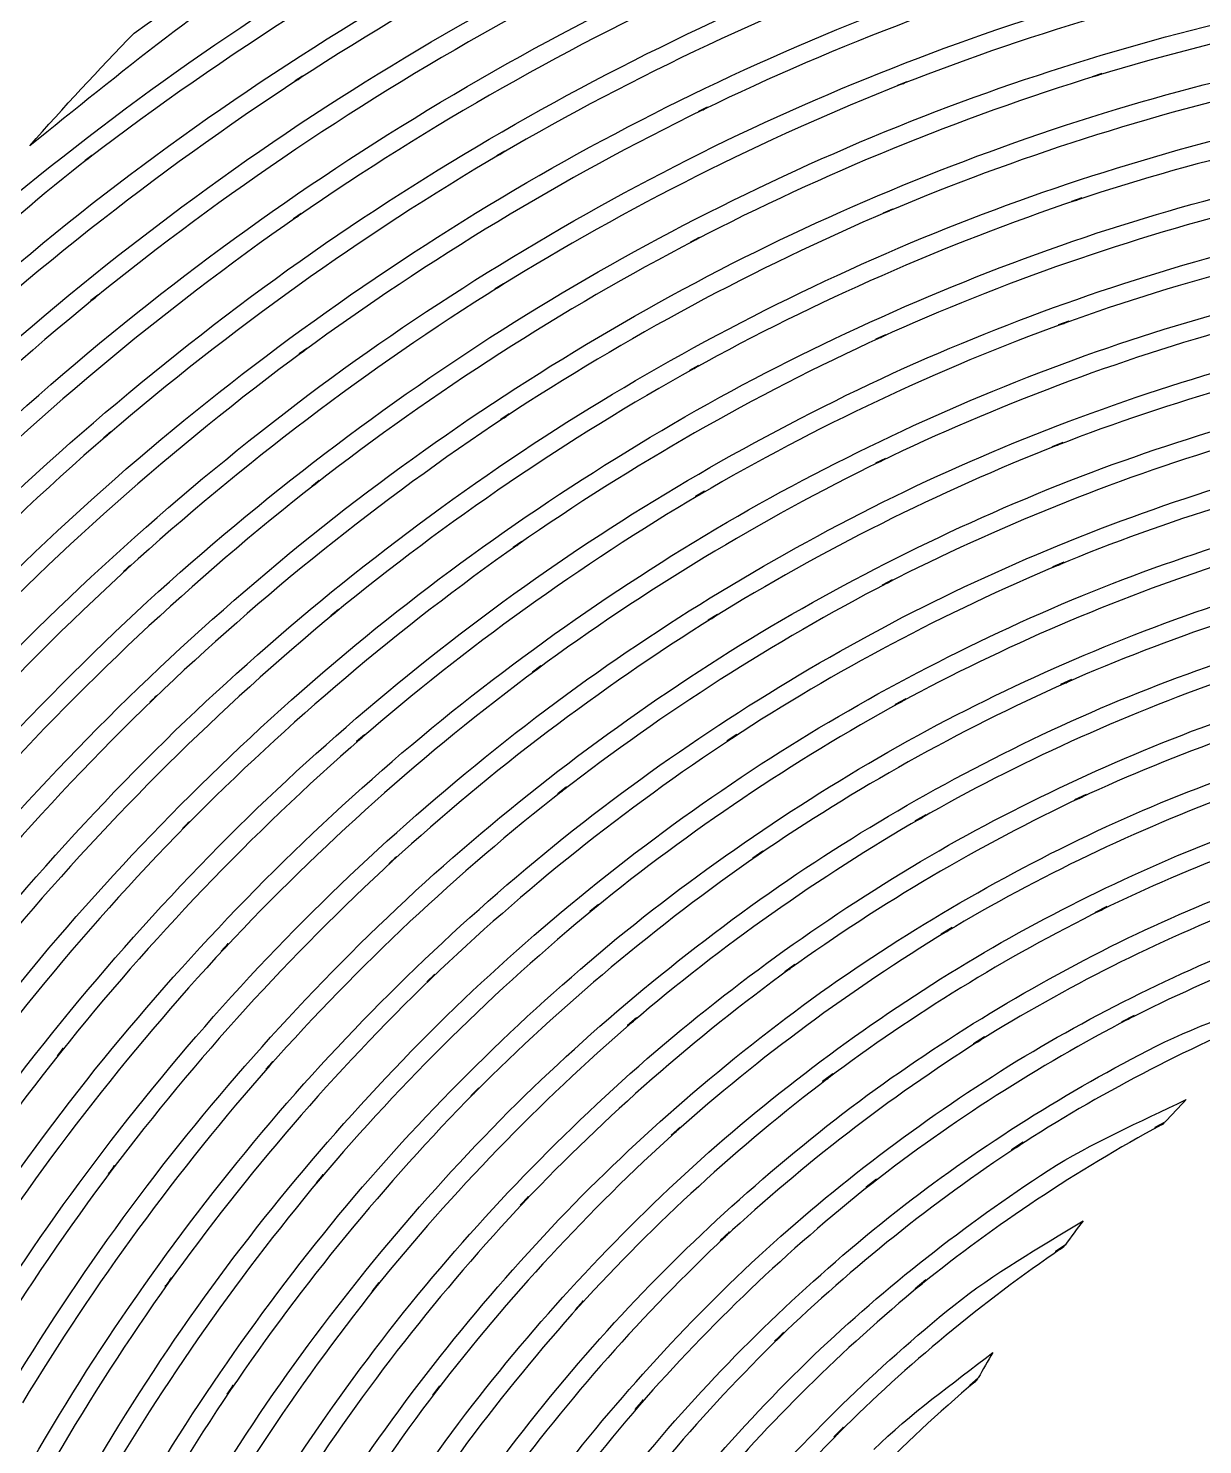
# Model space of a CAD drawing. Extents: x 1 to 1501, y -1248 to 252.
# Drawn here: x 219.7 to 495.8, y -334.6 to -1.5 of the extents above; entities that cross this region are included whole.
import ezdxf

# ---------------------------------------------------------------- set-up
doc = ezdxf.new("R2010")
doc.units = 0
doc.layers.add('Ebene_1', color=7, linetype='CONTINUOUS')

msp = doc.modelspace()

# ---------------------------------------------------------------- linework, layer by layer
at = {"layer": 'Ebene_1', "color": 7}
for p, q in [((284.18651, -12.70622), (282.4532, -13.83848)), ((472.15532, -12.1169), (469.8365, -12.8265)), ((471.02693, -12.5783), (471.02693, -12.5783)), ((283.3683, -13.35378), (283.36831, -13.35382)), ((426.26341, -14.00912), (424.08028, -14.86612)), ((425.2242, -14.53262), (425.2242, -14.53262)), ((379.34004, -20.02726), (377.30039, -21.01996)), ((378.36286, -20.61666), (378.36284, -20.61666)), ((234.64959, -31.33452), (233.05201, -32.55599)), ((233.91671, -32.00929), (233.9167, -32.00922)), ((331.74971, -30.32241), (329.84577, -31.43915)), ((330.84236, -30.96995), (330.84231, -30.97001)), ((467.40521, -41.35047), (465.02823, -42.14537)), ((466.24968, -41.85847), (466.24968, -41.85847)), ((283.85691, -45.01094), (282.10033, -46.22853)), ((283.03873, -45.69733), (283.03871, -45.69734)), ((422.917, -43.95238), (420.68735, -44.89848)), ((421.84677, -44.52628), (421.84677, -44.52628)), ((377.47876, -50.62582), (375.39646, -51.71159)), ((376.47832, -51.26949), (376.47832, -51.26952)), ((331.44333, -61.51817), (329.52003, -62.72023)), ((330.52432, -62.21223), (330.52433, -62.21227)), ((236.04945, -64.18604), (234.44023, -65.4928)), ((235.31273, -64.9073), (235.31265, -64.90724)), ((464.34964, -70.29717), (461.91059, -71.18127)), ((463.16695, -70.85557), (463.16695, -70.85557)), ((421.25348, -73.51948), (418.97342, -74.55869)), ((420.15612, -74.14768), (420.15612, -74.14768)), ((285.18693, -76.73411), (283.41485, -78.037)), ((284.36875, -77.4592), (284.36874, -77.45921)), ((377.281, -80.75907), (375.1638, -81.93013)), ((376.2883, -81.43763), (376.2883, -81.43767)), ((332.78499, -92.14774), (330.83451, -93.44289)), ((331.85045, -92.89609), (331.85049, -92.89614)), ((239.08945, -96.35112), (237.47247, -97.7432)), ((238.34887, -97.115), (238.34885, -97.11502)), ((462.9498, -98.88325), (460.45261, -99.85655)), ((461.74387, -99.48815), (461.74387, -99.48815)), ((421.23797, -102.62906), (418.90752, -103.76132)), ((420.12122, -103.30372), (420.12122, -103.30376)), ((288.14167, -107.79412), (286.35019, -109.19007)), ((287.31189, -108.56967), (287.31187, -108.56962)), ((378.71572, -110.3378), (376.55975, -111.60579)), ((377.69978, -111.0707), (377.69978, -111.0707)), ((335.74364, -122.1337), (333.75828, -123.52579)), ((334.80912, -122.92479), (334.80914, -122.9247)), ((243.73101, -127.75627), (242.10627, -129.23755)), ((242.98647, -128.57055), (242.98651, -128.57057)), ((463.18634, -127.02339), (460.6232, -128.0936)), ((461.94162, -127.68259), (461.94162, -127.68259)), ((422.83944, -131.2035), (420.45083, -132.4366)), ((421.69941, -131.93251), (421.69941, -131.93251)), ((292.68241, -138.11352), (290.87542, -139.60253)), ((291.84872, -138.93943), (291.84871, -138.93942)), ((381.7403, -139.29232), (379.54555, -140.66114)), ((380.69721, -140.08334), (380.69721, -140.08332)), ((340.2611, -151.40215), (338.24472, -152.88729)), ((339.34209, -152.22419), (339.3421, -152.22425)), ((465.02823, -154.64389), (462.38755, -155.81495)), ((463.75248, -155.36125), (463.75248, -155.36129)), ((249.91588, -158.33546), (248.28338, -159.90977)), ((249.16748, -159.20016), (249.16748, -159.20016)), ((426.01912, -159.16526), (423.57231, -160.49916)), ((424.85969, -159.94466), (424.85969, -159.94466)), ((298.75483, -167.62635), (296.92457, -169.21618)), ((297.91727, -168.50268), (297.91723, -168.50265)), ((386.32366, -167.541), (384.07849, -169.01065)), ((385.28445, -168.37085), (385.28445, -168.3708)), ((346.29863, -179.8797), (344.25511, -181.47341)), ((345.34085, -180.77931), (345.34083, -180.7793)), ((468.42502, -181.6673), (465.71456, -182.9353)), ((467.12603, -182.4312), (467.12603, -182.4312)), ((430.73046, -186.44459), (428.22548, -187.87931)), ((257.60522, -188.01505), (255.95723, -189.69018)), ((256.86072, -188.92628), (256.86072, -188.92625)), ((429.5594, -187.27051), (429.5594, -187.27049)), ((306.30845, -196.25891), (304.4627, -197.94958)), ((392.40382, -195.01811), (390.11599, -196.60019)), ((391.32195, -195.92549), (391.32195, -195.92541)), ((305.4592, -197.19348), (305.45925, -197.19341)), ((353.8057, -207.49243), (351.7234, -209.1986)), ((352.83627, -208.45019), (352.83631, -208.45023)), ((473.34965, -208.01591), (470.55773, -209.3886)), ((472.01186, -208.838), (472.01186, -208.83802)), ((436.93469, -212.95992), (434.36768, -214.51097)), ((435.70546, -213.87117), (435.70546, -213.87122)), ((266.72938, -216.72903), (265.07358, -218.50111)), ((265.99258, -217.68291), (265.99258, -217.68293)), ((399.94195, -221.6537), (397.6076, -223.34436)), ((398.84458, -222.61536), (398.84458, -222.6153)), ((315.28908, -223.94926), (313.42393, -225.74463)), ((314.43989, -224.93423), (314.43988, -224.93417)), ((362.72432, -234.18623), (360.61488, -236.00098)), ((361.73554, -235.20988), (361.73552, -235.20993)), ((479.74389, -233.62397), (476.87831, -235.09748)), ((478.36731, -234.50807), (478.36731, -234.50807)), ((444.58138, -238.65326), (441.95235, -240.30904)), ((443.3328, -239.61494), (443.3328, -239.61497)), ((227.92965, -241.31338), (226.47165, -243.14751)), ((227.28205, -242.30221), (227.28205, -242.30218)), ((277.22996, -244.41936), (275.57033, -246.29228)), ((276.48933, -245.42758), (276.48936, -245.42756)), ((408.88381, -247.37801), (406.49518, -249.18501)), ((407.76317, -248.40561), (407.76317, -248.40559)), ((325.64239, -250.62749), (323.75398, -252.53917)), ((324.77378, -251.68227), (324.77379, -251.68222)), ((491.98184, -253.40789), (491.98174, -253.40776)), ((486.92916, -258.76281), (484.62972, -259.99204)), ((373.00783, -259.88734), (370.8596, -261.81453)), ((372.01903, -260.95753), (372.01903, -260.95755)), ((453.6202, -263.45477), (450.92522, -265.21523)), ((452.35994, -264.46293), (452.35994, -264.46297)), ((240.00464, -268.91838), (238.54665, -270.85721)), ((239.35705, -269.9653), (239.35705, -269.96535)), ((289.0568, -271.02009), (287.38554, -273.00544)), ((288.31224, -272.09034), (288.3123, -272.0903)), ((419.18284, -272.12909), (416.73602, -274.04852)), ((337.30637, -276.24328), (335.39469, -278.26353)), ((418.06218, -273.19933), (418.06218, -273.19933)), ((336.44939, -277.34063), (336.44937, -277.34065)), ((467.74256, -281.92776), (467.74256, -281.92791)), ((384.59036, -284.53759), (382.40336, -286.58498)), ((383.58215, -285.67767), (383.58215, -285.67762)), ((463.48492, -287.63971), (461.23589, -289.16362)), ((253.34757, -295.35623), (251.89345, -297.39587)), ((252.70775, -296.44977), (252.70777, -296.44973)), ((302.13998, -296.47299), (300.46486, -298.56693)), ((430.76147, -295.84483), (428.26428, -297.88447)), ((301.39156, -297.60913), (301.39159, -297.60915)), ((429.5943, -297.00036), (429.5943, -297.00036)), ((350.21498, -300.73066), (348.28003, -302.86727)), ((349.35413, -301.88627), (349.35418, -301.88617)), ((397.41374, -308.07877), (395.18408, -310.24257)), ((396.40554, -309.26557), (396.40554, -309.26537)), ((446.5086, -312.92227), (446.5086, -312.92197)), ((443.07301, -318.89358), (441.02173, -320.62308)), ((267.88873, -320.57648), (266.43461, -322.72088)), ((267.26831, -321.70878), (267.26833, -321.70878)), ((316.41744, -320.72778), (314.7268, -322.93798)), ((315.6768, -321.91038), (315.67684, -321.91038)), ((364.31418, -324.03148), (362.34824, -326.29608)), ((363.44174, -325.25298), (363.44169, -325.25298)), ((411.41201, -330.45288), (409.13972, -332.74459)), ((410.36894, -331.72478), (410.36894, -331.72478))]:
    msp.add_line(p, q, dxfattribs=at)
for points in [[(244.59186, -2.57395), (277.14044, 20.4106), (311.39833, 40.89217), (347.38823, 58.00279)], [(387.24303, 41.76704), (351.05115, 26.50779), (316.28731, 8.06369), (283.36481, -13.35382)], [(338.6783, -6.21506), (371.6055, 11.67466), (406.06231, 26.58914), (441.63753, 38.36244)], [(289.70688, -19.89053), (322.24899, 1.1569), (356.59477, 19.26671), (392.34815, 34.22599)], [(336.57966, 32.90659), (300.50416, 14.34981), (266.14991, -7.37261), (233.919, -32.00922)], [(240.6603, -38.11265), (272.53038, -13.86971), (306.49149, 7.48736), (342.14215, 25.71742)], [(285.42733, 19.50928), (262.25261, 5.2732), (241.27713, -12.06946), (220.08514, -29.08936)], [(477.48353, 16.89287), (443.38824, 7.36496), (410.21173, -5.18476), (378.35154, -20.61566)], [(430.28395, 15.74797), (395.81256, 3.16218), (362.53353, -12.47093), (330.84174, -30.97001)], [(523.27786, 14.05343), (489.80218, 7.46681), (456.98741, -2.09773), (425.21998, -14.53263)], [(196.45319, -57.62112), (226.19647, -31.63743), (257.8077, -7.85335), (291.51366, 12.74279)], [(381.94508, 10.42396), (347.37444, -5.30998), (314.27301, -24.09177), (283.03411, -45.69734)], [(336.91117, -37.73551), (368.21308, -19.58686), (401.06958, -4.27285), (435.09313, 8.03243)], [(383.95786, -27.79034), (415.40358, -12.68313), (448.13272, -0.42196), (481.75984, 8.85737)], [(567.26764, 7.43816), (534.6537, 3.65383), (502.44962, -3.04475), (471.03223, -12.5783)], [(430.30533, -22.08243), (461.64006, -9.93716), (493.99683, -0.62922), (526.99441, 5.74362)], [(332.86493, 0.77348), (298.46446, -18.18521), (265.82087, -40.16523), (235.31515, -64.90624)], [(289.59133, -52.01404), (320.46112, -30.78992), (353.1589, -12.35781), (387.30022, 3.06415)], [(220.08514, -29.08936), (228.02755, -20.04421), (236.19911, -11.20287), (244.59186, -2.57395)], [(475.57155, -20.46543), (506.52699, -11.19372), (538.25207, -4.71549), (570.36831, -1.11594)], [(242.26455, -70.76251), (272.42375, -46.42827), (304.6909, -24.83008), (338.6783, -6.21506)], [(283.36831, -13.35382), (283.65981, -13.16292), (283.89461, -12.89672), (284.18651, -12.70622)], [(471.03223, -12.5783), (438.42426, -22.63151), (406.78244, -35.57761), (376.48362, -51.26952)], [(469.8365, -12.8265), (470.2249, -12.7077), (470.6383, -12.6963), (471.02693, -12.5783)], [(471.02693, -12.5783), (471.41603, -12.4583), (471.76592, -12.236), (472.15532, -12.1169)], [(283.36481, -13.35382), (249.42554, -35.58148), (217.52845, -60.78137), (188.04842, -88.65399)], [(282.4532, -13.83848), (282.7428, -13.64938), (283.0784, -13.54238), (283.3683, -13.35378)], [(425.21998, -14.53263), (392.29492, -27.57574), (360.60361, -43.52784), (330.52011, -62.21228)], [(515.46334, -14.56375), (483.42455, -21.73548), (452.09196, -31.76096), (421.84537, -44.52638)], [(424.08028, -14.86612), (424.45058, -14.72032), (424.85358, -14.67772), (425.2242, -14.53262)], [(425.2242, -14.53262), (425.5856, -14.38952), (425.9018, -14.15162), (426.26341, -14.00912)], [(195.42581, -93.99253), (224.59516, -66.54595), (256.14736, -41.74865), (289.70688, -19.89053)], [(378.35154, -20.61566), (345.39192, -36.73138), (313.93624, -55.75313), (284.35744, -77.45821)], [(336.85408, -68.75775), (366.55276, -50.44398), (397.82519, -34.82627), (430.30533, -22.08243)], [(377.30039, -21.01996), (377.64169, -20.85386), (378.02129, -20.78216), (378.36286, -20.61666)], [(378.36284, -20.61666), (378.70524, -20.44926), (378.99734, -20.19406), (379.34004, -20.02726)], [(382.34906, -58.22991), (412.2347, -42.8819), (443.43179, -30.25008), (475.57155, -20.46543)], [(427.18241, -51.89771), (457.00857, -39.43729), (487.8921, -29.68339), (519.4626, -22.74549)], [(558.22722, -20.28717), (526.98282, -24.70899), (496.20024, -31.92539), (466.24948, -41.85857)], [(291.10378, -83.56652), (320.33382, -62.24873), (351.40727, -43.5856), (383.95786, -27.79034)], [(471.07756, -49.57488), (500.57896, -39.92111), (530.88646, -32.94813), (561.63608, -28.72475)], [(233.919, -32.00922), (212.23022, -48.68907), (192.95658, -68.12946), (173.65652, -87.50233)], [(233.05201, -32.55599), (233.32321, -32.34809), (233.64521, -32.21679), (233.91671, -32.00929)], [(233.9167, -32.00922), (234.18039, -31.80642), (234.38559, -31.53692), (234.64959, -31.33452)], [(330.84174, -30.97001), (298.1097, -50.23057), (267.15368, -72.364), (238.34825, -97.11502)], [(329.84577, -31.43915), (330.16317, -31.25315), (330.52456, -31.15545), (330.84236, -30.96995)], [(330.84231, -30.97001), (331.16321, -30.78121), (331.42841, -30.51071), (331.74971, -30.32241)], [(152.9092, -118.5507), (179.91563, -89.38308), (209.08836, -62.27772), (240.6603, -38.11265)], [(245.51119, -102.71726), (273.98841, -78.38486), (304.57429, -56.63971), (336.91117, -37.73551)], [(466.24948, -41.85857), (435.13898, -52.33899), (405.03053, -65.5823), (376.2881, -81.43777)], [(509.36542, -43.07983), (478.75768, -50.74399), (448.90114, -61.13911), (420.15632, -74.14758)], [(465.02823, -42.14537), (465.42573, -42.01257), (465.85193, -41.99037), (466.24968, -41.85847)], [(466.24968, -41.85847), (466.64928, -41.72387), (467.00528, -41.48417), (467.40521, -41.35047)], [(283.03411, -45.69734), (250.80209, -68.14725), (220.62812, -93.42045), (192.87498, -121.21854)], [(282.10033, -46.22853), (282.39623, -46.02313), (282.74253, -45.90213), (283.03873, -45.69733)], [(283.03871, -45.69734), (283.33141, -45.49344), (283.56391, -45.21434), (283.85691, -45.01094)], [(421.84537, -44.52638), (390.46212, -57.93212), (360.34359, -74.11721), (331.84909, -92.89624)], [(420.68735, -44.89848), (421.06174, -44.73948), (421.47204, -44.68438), (421.84677, -44.52628)], [(421.84677, -44.52628), (422.21977, -44.36698), (422.54357, -44.11098), (422.917, -43.95238)], [(382.35316, -88.21185), (410.71272, -72.70319), (440.40756, -59.77376), (471.07756, -49.57488)], [(550.87158, -48.00067), (521.00948, -52.97001), (491.65686, -60.61694), (463.16699, -70.85557)], [(200.43651, -126.29437), (227.89224, -98.93767), (257.72811, -74.08134), (289.59133, -52.01404)], [(376.48362, -51.26952), (345.11638, -67.67759), (315.27304, -86.85163), (287.31717, -108.56962)], [(338.40759, -99.21672), (366.5289, -80.82407), (396.23583, -64.98982), (427.18241, -51.89771)], [(375.39646, -51.71159), (375.74275, -51.53129), (376.13175, -51.44909), (376.47832, -51.26949)], [(376.47832, -51.26952), (376.83042, -51.08532), (377.12632, -50.80932), (377.47876, -50.62582)], [(425.74385, -81.32522), (454.0774, -68.63598), (483.49747, -58.53), (513.64616, -51.11442)], [(468.25443, -78.40148), (496.30765, -68.45932), (525.19474, -61.06817), (554.57468, -56.31436)], [(294.28776, -114.41713), (321.90795, -93.10072), (351.37789, -74.29837), (382.34906, -58.22991)], [(330.52011, -62.21228), (299.42493, -81.68714), (270.13055, -103.89251), (242.98221, -128.57058)], [(329.52003, -62.72023), (329.83903, -62.52123), (330.20503, -62.41063), (330.52432, -62.21223)], [(330.52433, -62.21227), (330.85033, -62.00807), (331.11693, -61.72177), (331.44333, -61.51817)], [(235.31515, -64.90624), (203.88634, -90.55859), (174.79798, -118.94661), (148.39386, -149.74543)], [(234.44023, -65.4928), (234.71243, -65.2713), (235.04013, -65.1283), (235.31273, -64.9073)], [(235.31265, -64.90724), (235.57945, -64.68944), (235.78225, -64.40334), (236.04945, -64.18604)], [(250.35546, -133.92173), (277.19214, -109.67124), (306.13921, -87.86411), (336.85408, -68.75775)], [(156.26613, -154.29879), (182.4023, -123.96012), (211.17867, -96.00625), (242.26455, -70.76251)], [(463.16699, -70.85557), (433.53026, -81.67379), (404.92625, -95.13077), (377.69982, -111.0707)], [(504.96789, -71.4062), (475.78502, -79.47032), (447.38597, -90.14201), (420.12115, -103.30376)], [(461.91059, -71.18127), (462.31819, -71.03357), (462.75899, -71.00217), (463.16695, -70.85557)], [(463.16695, -70.85557), (463.57735, -70.70577), (463.93885, -70.44597), (464.34964, -70.29717)], [(420.15632, -74.14758), (390.30725, -87.82476), (361.74219, -104.14453), (334.80934, -122.9246)], [(418.97342, -74.55869), (419.35402, -74.38529), (419.77512, -74.32009), (420.15612, -74.14768)], [(420.15612, -74.14768), (420.54012, -73.97178), (420.86911, -73.69458), (421.25348, -73.51948)], [(545.19853, -75.62119), (516.71693, -81.04847), (488.78812, -89.03494), (461.74386, -99.48815)], [(284.35744, -77.45821), (253.80593, -100.04109), (225.32394, -125.29823), (199.25477, -152.93674)], [(283.41485, -78.037), (283.71475, -77.8161), (284.06845, -77.6796), (284.36875, -77.4592)], [(284.36874, -77.45921), (284.66234, -77.24221), (284.89294, -76.95061), (285.18693, -76.73411)], [(384.00483, -117.63172), (410.85563, -102.05094), (439.04918, -88.92447), (468.25443, -78.40148)], [(425.96482, -110.27968), (452.8271, -97.45456), (480.78983, -87.09233), (509.51643, -79.29333)], [(376.2881, -81.43777), (346.48211, -98.04915), (318.22283, -117.29141), (291.84851, -138.93952)], [(341.57567, -129.01261), (368.14823, -110.62922), (396.31867, -94.67363), (425.74385, -81.32522)], [(375.1638, -81.93013), (375.5224, -81.73123), (375.92929, -81.63573), (376.2883, -81.43763)], [(376.2883, -81.43767), (376.6391, -81.24217), (376.9297, -80.95387), (377.281, -80.75907)], [(206.98603, -157.7538), (232.76626, -130.57474), (260.91747, -105.7526), (291.10378, -83.56652)], [(467.09501, -106.85581), (493.71686, -96.70831), (521.20046, -88.99299), (549.21192, -83.79927)], [(299.00317, -144.55416), (325.04755, -123.32154), (352.94408, -104.46826), (382.35316, -88.21185)], [(331.84909, -92.89624), (302.37054, -112.49424), (274.69739, -134.67958), (249.16608, -159.20026)], [(330.83451, -93.44289), (331.15591, -93.23019), (331.52871, -93.10819), (331.85045, -92.89609)], [(331.85049, -92.89614), (332.18349, -92.67474), (332.45159, -92.36854), (332.78499, -92.14774)], [(238.34885, -97.11502), (238.61765, -96.88252), (238.82035, -96.58322), (239.08945, -96.35112)], [(238.34825, -97.11502), (208.64118, -122.81003), (181.27966, -151.09919), (156.58422, -181.64402)], [(237.47247, -97.7432), (237.74517, -97.508), (238.07567, -97.3497), (238.34887, -97.115)], [(256.72501, -164.27988), (281.95877, -140.1998), (309.29703, -118.42997), (338.40759, -99.21672)], [(461.74386, -99.48815), (433.56283, -110.56019), (406.44081, -124.14184), (380.6972, -140.08332)], [(502.21096, -99.47274), (474.45125, -107.84806), (447.5054, -118.70836), (421.69942, -131.93261)], [(460.45261, -99.85655), (460.87051, -99.69365), (461.32551, -99.64985), (461.74387, -99.48815)], [(461.74387, -99.48815), (462.16327, -99.32335), (462.52987, -99.04695), (462.9498, -98.88325)], [(164.60801, -185.90843), (189.05423, -155.83278), (216.13018, -127.9947), (245.51119, -102.71726)], [(420.12122, -103.30376), (420.51272, -103.11236), (420.84601, -102.81956), (421.23797, -102.62906)], [(541.23169, -103.06367), (514.11115, -108.85984), (487.57415, -117.09505), (461.94162, -127.68289)], [(420.12115, -103.30376), (391.78383, -117.16111), (364.74928, -133.53192), (339.34203, -152.22425)], [(418.90752, -103.76132), (419.29722, -103.57202), (419.73112, -103.49212), (420.12122, -103.30372)], [(287.31717, -108.56962), (258.42429, -131.18777), (231.60932, -156.33724), (207.18563, -183.72246)], [(286.35019, -109.19007), (286.65159, -108.95497), (287.00999, -108.80417), (287.31189, -108.56967)], [(287.31187, -108.56962), (287.61057, -108.33582), (287.84257, -108.02742), (288.14167, -107.79412)], [(387.24654, -146.40399), (412.61926, -130.8434), (439.34258, -117.61181), (467.09501, -106.85581)], [(427.78344, -138.69931), (453.19847, -125.82491), (479.72714, -115.28658), (507.04249, -107.19336)], [(377.69982, -111.0707), (349.44392, -127.79255), (322.74116, -147.01211), (297.91727, -168.50265)], [(346.2792, -158.10277), (371.35437, -139.80452), (398.02235, -123.798), (425.96482, -110.27968)], [(376.55975, -111.60579), (376.92225, -111.39239), (377.33675, -111.28319), (377.69978, -111.0707)], [(377.69978, -111.0707), (378.05978, -110.8576), (378.35518, -110.5501), (378.71572, -110.3378)], [(467.56817, -134.84842), (492.76762, -124.59121), (518.84825, -116.64894), (545.48557, -111.10552)], [(215.07135, -188.25929), (239.22728, -161.3371), (265.73836, -136.62561), (294.28776, -114.41713)], [(305.26925, -173.86157), (329.77789, -152.79802), (356.13001, -133.98261), (384.00483, -117.63172)], [(334.80934, -122.9246), (306.91081, -142.55496), (280.82274, -164.64329), (256.86092, -188.92615)], [(333.75828, -123.52579), (334.08948, -123.29379), (334.47748, -123.15599), (334.80912, -122.92479)], [(334.80914, -122.9247), (335.14354, -122.6894), (335.40874, -122.3683), (335.74364, -122.1337)], [(242.98221, -128.57058), (214.96259, -154.22142), (189.28344, -182.31567), (166.2475, -212.52568)], [(242.10627, -129.23755), (242.37877, -128.98895), (242.71357, -128.81865), (242.98647, -128.57055)], [(242.98651, -128.57057), (243.25831, -128.32177), (243.45881, -128.00467), (243.73101, -127.75627)], [(264.58891, -193.73454), (288.26695, -169.90489), (314.03242, -148.248), (341.57567, -129.01261)], [(461.94162, -127.68289), (435.21592, -138.91211), (409.56002, -152.52883), (385.28445, -168.3711)], [(501.14858, -127.17064), (474.77892, -135.7671), (449.2464, -146.73475), (424.85979, -159.94458)], [(460.6232, -128.0936), (461.0491, -127.9162), (461.5152, -127.8587), (461.94162, -127.68259)], [(461.94162, -127.68259), (462.37532, -127.50029), (462.75202, -127.20439), (463.18634, -127.02339)], [(421.69942, -131.93261), (394.83083, -145.8895), (369.27477, -162.23468), (345.34084, -180.7794)], [(420.45083, -132.4366), (420.85052, -132.2304), (421.29912, -132.1376), (421.69941, -131.93251)], [(421.69941, -131.93251), (422.10051, -131.72411), (422.43771, -131.41081), (422.83944, -131.2035)], [(538.90134, -130.24541), (513.13922, -136.32024), (487.9902, -144.72522), (463.75258, -155.361)], [(174.43117, -216.51576), (197.23522, -186.78247), (222.64493, -159.14671), (250.35546, -133.92173)], [(392.0239, -174.47802), (415.96006, -159.01546), (441.2414, -145.75225), (467.56817, -134.84842)], [(431.18424, -166.49761), (455.17808, -153.65829), (480.28617, -143.03095), (506.20504, -134.73188)], [(291.84851, -138.93952), (264.57097, -161.5154), (239.36364, -186.47982), (216.52914, -213.54171)], [(290.87542, -139.60253), (291.17892, -139.35233), (291.54472, -139.18903), (291.84872, -138.93943)], [(291.84871, -138.93942), (292.15071, -138.68952), (292.37991, -138.36282), (292.68241, -138.11352)], [(352.52612, -186.37117), (376.12829, -168.2494), (401.3155, -152.29615), (427.78344, -138.69931)], [(380.69721, -140.08332), (381.06781, -139.85122), (381.3691, -139.52352), (381.7403, -139.29232)], [(469.59222, -162.33288), (493.41921, -152.03748), (518.1312, -143.94703), (543.42646, -138.14017)], [(380.6972, -140.08332), (353.95762, -156.8303), (328.77715, -175.93929), (305.45924, -197.19341)], [(379.54555, -140.66114), (379.91095, -140.43364), (380.33125, -140.30994), (380.69721, -140.08334)], [(224.57565, -217.80305), (247.1538, -191.21701), (272.06215, -166.70356), (299.00317, -144.55416)], [(313.00129, -202.28487), (336.02447, -181.46668), (360.87201, -162.7678), (387.24654, -146.40399)], [(339.34203, -152.22425), (312.98581, -171.80828), (288.43692, -193.71421), (265.99251, -217.68293)], [(338.24472, -152.88729), (338.58912, -152.63269), (338.99722, -152.47799), (339.34209, -152.22419)], [(339.3421, -152.22425), (339.6727, -151.97865), (339.93, -151.64705), (340.2611, -151.40215)], [(463.75258, -155.361), (438.4315, -166.66862), (414.18953, -180.23932), (391.32205, -195.92512)], [(501.64095, -154.46124), (476.66884, -163.19253), (452.54278, -174.16684), (429.5594, -187.27005)], [(462.38755, -155.81495), (462.82695, -155.62035), (463.31245, -155.55435), (463.75248, -155.36125)], [(463.75248, -155.36129), (464.19888, -155.16189), (464.58108, -154.84189), (465.02823, -154.64389)], [(249.16608, -159.20026), (222.79654, -184.7178), (198.75626, -212.53338), (177.32883, -242.32165)], [(248.28338, -159.90977), (248.55598, -159.64697), (248.89438, -159.46247), (249.16748, -159.20016)], [(249.16748, -159.20016), (249.44198, -158.93456), (249.64088, -158.60056), (249.91588, -158.33546)], [(273.86418, -222.24306), (296.03393, -198.73806), (320.27157, -177.27561), (346.2792, -158.10277)], [(424.85969, -159.94466), (425.26869, -159.71996), (425.60939, -159.38876), (426.01912, -159.16526)], [(538.17999, -157.09737), (513.77166, -163.36337), (489.98972, -171.83432), (467.12603, -182.43011)], [(424.85979, -159.94458), (399.43861, -173.91054), (375.33422, -190.14493), (352.83641, -208.45015)], [(398.28618, -201.78025), (420.8118, -186.49666), (444.67717, -173.29907), (469.59222, -162.33288)], [(423.57231, -160.49916), (423.98331, -160.27486), (424.44801, -160.16766), (424.85969, -159.94466)], [(436.10487, -193.59781), (458.71331, -180.87708), (482.43688, -170.24975), (506.97659, -161.83204)], [(185.63614, -246.03246), (206.85219, -216.71912), (230.64389, -189.36152), (256.72501, -164.27988)], [(360.21168, -213.79336), (382.39274, -195.91685), (406.14586, -180.09197), (431.18424, -166.49761)], [(473.22169, -189.19407), (495.68267, -178.95594), (519.03236, -170.80437), (542.98052, -164.82304)], [(297.91727, -168.50265), (272.21865, -190.94795), (248.57883, -215.64214), (227.28209, -242.30218)], [(296.92457, -169.21618), (297.23267, -168.94828), (297.60857, -168.76998), (297.91727, -168.50268)], [(297.91723, -168.50265), (298.22213, -168.23635), (298.44923, -167.89205), (298.75483, -167.62635)], [(385.28445, -168.3711), (360.01912, -185.06268), (336.30828, -203.99032), (314.43988, -224.93447)], [(384.07849, -169.01065), (384.45969, -168.76035), (384.90259, -168.62005), (385.28445, -168.37085)], [(385.28445, -168.3708), (385.65505, -168.126), (385.95235, -167.7849), (386.32366, -167.541)], [(235.47551, -246.27288), (256.53134, -220.09986), (279.8909, -195.8699), (305.26925, -173.86157)], [(322.16425, -229.754), (343.74295, -209.26669), (367.12197, -190.76727), (392.0239, -174.47802)], [(345.34083, -180.7793), (345.68643, -180.5087), (345.95233, -180.1494), (346.29863, -179.8797)], [(345.34084, -180.7794), (320.50073, -200.2273), (297.45745, -221.85765), (276.48937, -245.42766)], [(344.25511, -181.47341), (344.59471, -181.20891), (345.00061, -181.04291), (345.34085, -180.77931)], [(467.12603, -182.43011), (443.19351, -193.72821), (420.33946, -207.1727), (398.84458, -222.61421)], [(503.73876, -181.23714), (480.11341, -190.02089), (457.33912, -200.94066), (435.70546, -213.87149)], [(465.71456, -182.9353), (466.16815, -182.7231), (466.67175, -182.6417), (467.12603, -182.4312)], [(467.12603, -182.4312), (467.58123, -182.2163), (467.96903, -181.8806), (468.42502, -181.6673)], [(284.51609, -249.71654), (305.24122, -226.60207), (328.00262, -205.40617), (352.52612, -186.37117)], [(429.5594, -187.27049), (429.9737, -187.03069), (430.3154, -186.68309), (430.73046, -186.44459)], [(539.07186, -183.52083), (515.99074, -189.89011), (493.54317, -198.36177), (472.01186, -208.83804)], [(256.86092, -188.92615), (232.09437, -214.22967), (209.63719, -241.68649), (189.75827, -270.98509)], [(255.95723, -189.69018), (256.23423, -189.40828), (256.58313, -189.20758), (256.86072, -188.92628)], [(256.86072, -188.92625), (257.13562, -188.64535), (257.32972, -188.29535), (257.60522, -188.01505)], [(429.5594, -187.27005), (405.54786, -201.16766), (382.8481, -217.20815), (361.73552, -235.20949)], [(406.02211, -228.21881), (427.19091, -213.19221), (449.68243, -200.13421), (473.22169, -189.19407)], [(428.22548, -187.87931), (428.65018, -187.63531), (429.13388, -187.51311), (429.5594, -187.27051)], [(442.47976, -219.95568), (463.75745, -207.41983), (486.1355, -196.86338), (509.33812, -188.41094)], [(478.34791, -215.38365), (499.4915, -205.27572), (521.51919, -197.1444), (544.15545, -191.07464)], [(198.19588, -274.38976), (217.87883, -245.57874), (240.09888, -218.58819), (264.58891, -193.73454)], [(305.45925, -197.19341), (305.76965, -196.90791), (305.99745, -196.54381), (306.30845, -196.25891)], [(391.32205, -195.92512), (367.50689, -212.47179), (345.23069, -231.12671), (324.77389, -251.68193)], [(369.29303, -240.28863), (390.10214, -222.73291), (412.46682, -207.10866), (436.10487, -193.59781)], [(390.11599, -196.60019), (390.49589, -196.33789), (390.94129, -196.18659), (391.32195, -195.92549)], [(391.32195, -195.92541), (391.70925, -195.65631), (392.01565, -195.28601), (392.40382, -195.01811)], [(305.45924, -197.19341), (281.29558, -219.42723), (259.1718, -243.77854), (239.35704, -269.96535)], [(304.4627, -197.94958), (304.7708, -197.66738), (305.1504, -197.47488), (305.4592, -197.19348)], [(247.67459, -273.66474), (267.2715, -247.96324), (289.13425, -224.07571), (313.00129, -202.28487)], [(332.66093, -256.23415), (352.85013, -236.13889), (374.81342, -217.91703), (398.28618, -201.78025)], [(352.83641, -208.45015), (329.4609, -227.68595), (307.86506, -248.98251), (288.3124, -272.09022)], [(351.7234, -209.1986), (352.0701, -208.9149), (352.4888, -208.7329), (352.83627, -208.45019)], [(352.83631, -208.45023), (353.1878, -208.16103), (353.4534, -207.78083), (353.8057, -207.49243)], [(472.01186, -208.83804), (449.43318, -220.04389), (427.92942, -233.2832), (407.76317, -248.40561)], [(507.39924, -207.41894), (485.10043, -216.16793), (463.65817, -226.93856), (443.3328, -239.61512)], [(470.55773, -209.3886), (471.02393, -209.1595), (471.54483, -209.0652), (472.01186, -208.838)], [(472.01186, -208.83802), (472.48166, -208.60482), (472.87886, -208.24731), (473.34965, -208.01591)], [(541.52651, -209.45054), (519.74506, -215.84054), (498.60408, -224.22357), (478.36741, -234.50793)], [(435.70546, -213.87122), (436.14236, -213.60592), (436.49686, -213.22382), (436.93469, -212.95992)], [(296.49811, -276.07237), (315.81768, -253.43659), (337.14352, -232.59915), (360.21168, -213.79336)], [(435.70546, -213.87149), (413.09112, -227.60561), (391.77422, -243.36006), (372.01903, -260.95782)], [(415.13069, -253.75691), (434.98693, -239.05865), (456.14571, -226.21845), (478.34791, -215.38365)], [(434.36768, -214.51097), (434.79198, -214.25527), (435.28028, -214.12527), (435.70546, -213.87117)], [(450.30877, -245.47028), (470.28381, -233.20305), (491.34428, -222.80762), (513.22744, -214.40251)], [(162.44027, -306.50827), (180.47128, -275.15098), (201.26742, -245.4661), (224.57565, -217.80305)], [(265.99251, -217.68293), (242.77916, -242.69265), (221.84731, -269.722), (203.45385, -298.46224)], [(265.07358, -218.50111), (265.35378, -218.20051), (265.71168, -217.98291), (265.99258, -217.68291)], [(265.99258, -217.68293), (266.26648, -217.38783), (266.45478, -217.02353), (266.72938, -216.72903)], [(211.99248, -301.59537), (230.20495, -273.3476), (250.91255, -246.7959), (273.86418, -222.24306)], [(398.84458, -222.61421), (376.43502, -238.93464), (355.55011, -257.24919), (336.44937, -277.33956)], [(379.74723, -265.77402), (399.2228, -248.62347), (420.22033, -233.2918), (442.47976, -219.95568)], [(397.6076, -223.34436), (397.9963, -223.06326), (398.45499, -222.89516), (398.84458, -222.61536)], [(398.84458, -222.6153), (399.23858, -222.3284), (399.54698, -221.9394), (399.94195, -221.6537)], [(314.43988, -224.93447), (291.76259, -246.8778), (271.10051, -270.80942), (252.70777, -296.45003)], [(313.42393, -225.74463), (313.73673, -225.44353), (314.12643, -225.23443), (314.43989, -224.93423)], [(314.43988, -224.93417), (314.75198, -224.63207), (314.97618, -224.25057), (315.28908, -223.94926)], [(261.14175, -299.86587), (279.33741, -274.71005), (299.76271, -251.24911), (322.16425, -229.754)], [(344.47611, -281.62573), (363.33147, -261.99649), (383.93251, -244.1251), (406.02211, -228.21881)], [(484.91665, -240.83251), (495.82524, -235.39462), (507.45434, -231.70441), (518.93912, -227.64848)], [(512.53712, -232.9531), (491.54769, -241.58459), (471.40318, -252.12477), (452.35994, -264.46294)], [(361.73552, -235.20949), (339.78376, -254.15181), (319.5841, -275.0321), (301.39159, -297.60871)], [(360.61488, -236.00098), (360.96268, -235.70258), (361.38688, -235.50728), (361.73554, -235.20988)], [(361.73552, -235.20993), (362.09542, -234.89933), (362.36342, -234.49583), (362.72432, -234.18623)], [(478.36741, -234.50793), (457.12252, -245.53268), (436.93794, -258.48104), (418.06228, -273.19919)], [(476.87831, -235.09748), (477.35421, -234.85298), (477.89037, -234.75048), (478.36731, -234.50807)], [(478.36731, -234.50807), (478.85241, -234.25637), (479.25771, -233.87367), (479.74389, -233.62397)], [(443.3328, -239.61512), (422.05351, -253.11951), (402.05452, -268.53233), (383.58215, -285.67777)], [(441.95235, -240.30904), (442.38925, -240.03414), (442.89475, -239.88804), (443.3328, -239.61494)], [(443.3328, -239.61497), (443.77729, -239.33286), (444.13579, -238.93376), (444.58138, -238.65326)], [(227.28209, -242.30218), (205.29739, -270.05174), (185.83183, -299.70882), (169.12517, -330.92208)], [(226.47165, -243.14751), (226.71515, -242.84141), (227.03795, -242.60781), (227.28205, -242.30221)], [(227.28205, -242.30218), (227.52725, -241.99268), (227.68385, -241.62228), (227.92965, -241.31338)], [(309.70914, -301.31126), (327.68932, -279.21225), (347.63201, -258.79069), (369.29303, -240.28863)], [(425.59645, -278.2984), (444.18014, -264.01184), (464.03484, -251.47705), (484.91665, -240.83251)], [(177.86534, -333.44649), (194.43138, -302.72747), (213.712, -273.55679), (235.47551, -246.27288)], [(276.48937, -245.42766), (254.77923, -270.0663), (235.32216, -296.60026), (218.35184, -324.71798)], [(275.57033, -246.29228), (275.84973, -245.97668), (276.20913, -245.74248), (276.48933, -245.42758)], [(276.48936, -245.42756), (276.76556, -245.11406), (276.95306, -244.73226), (277.22996, -244.41936)], [(391.48104, -290.21452), (409.68495, -273.53264), (429.37521, -258.56071), (450.30877, -245.47028)], [(227.01449, -327.51778), (243.81528, -299.91469), (263.0599, -273.87939), (284.51609, -249.71654)], [(407.76317, -248.40561), (386.71023, -264.4268), (367.16051, -282.32332), (349.35418, -301.88627)], [(406.49518, -249.18501), (406.89188, -248.88521), (407.36538, -248.70391), (407.76317, -248.40561)], [(407.76317, -248.40559), (408.16737, -248.09799), (408.47847, -247.68419), (408.88381, -247.37801)], [(324.77389, -251.68193), (303.5416, -273.25287), (284.29571, -296.68672), (267.26843, -321.70842)], [(323.75398, -252.53917), (324.06698, -252.22287), (324.45998, -251.99757), (324.77378, -251.68227)], [(324.77379, -251.68222), (325.09399, -251.35692), (325.32129, -250.95192), (325.64239, -250.62749)], [(275.81078, -324.82988), (292.6579, -300.29876), (311.68895, -277.34596), (332.66093, -256.23415)], [(357.53215, -305.88027), (375.10834, -286.7891), (394.38832, -269.34965), (415.13069, -253.75691)], [(459.52983, -270.07407), (469.80837, -263.52709), (481.04057, -258.75162), (491.98184, -253.40789)], [(491.98174, -253.40776), (490.298, -255.19366), (488.57609, -256.94246), (486.92916, -258.76281)], [(486.16537, -259.35624), (466.18742, -270.13707), (447.2494, -282.73251), (429.5944, -297.00049)], [(484.62972, -259.99204), (485.11962, -259.73054), (485.67417, -259.61514), (486.16527, -259.35614)], [(486.16527, -259.35614), (486.37487, -259.24304), (486.56617, -259.10104), (486.75857, -258.96064)], [(486.55697, -259.19334), (486.42797, -259.25134), (486.29067, -259.29034), (486.16537, -259.35624)], [(486.75857, -258.96064), (486.68957, -259.03664), (486.62567, -259.11714), (486.55697, -259.19334)], [(372.01903, -260.95782), (351.43384, -279.53441), (332.57696, -299.93009), (315.67684, -321.91068)], [(370.8596, -261.81453), (371.2182, -261.49303), (371.6594, -261.27793), (372.01903, -260.95753)], [(372.01903, -260.95755), (372.38033, -260.63145), (372.64543, -260.21225), (373.00783, -259.88734)], [(324.12627, -325.31538), (340.82568, -303.82477), (359.44191, -283.89875), (379.74723, -265.77402)], [(452.35994, -264.46294), (432.37387, -277.6528), (413.64677, -292.64712), (396.40554, -309.26537)], [(450.92522, -265.21523), (451.37812, -264.91893), (451.90582, -264.75723), (452.35994, -264.46293)], [(452.35994, -264.46297), (452.80994, -264.16597), (453.16894, -263.74987), (453.6202, -263.45477)], [(239.35705, -269.96535), (239.60375, -269.63635), (239.75725, -269.24685), (240.00464, -268.91838)], [(239.35704, -269.96535), (218.89166, -297.25781), (200.90529, -326.32048), (185.62063, -356.817)], [(288.3124, -272.09022), (268.05321, -296.28162), (250.00824, -322.24028), (234.39762, -349.6627)], [(238.54665, -270.85721), (238.78885, -270.53571), (239.11415, -270.2863), (239.35705, -269.9653)], [(287.38554, -273.00544), (287.66564, -272.67264), (288.03134, -272.42244), (288.31224, -272.09034)], [(288.3123, -272.0903), (288.5919, -271.7565), (288.7764, -271.3533), (289.0568, -271.02009)], [(404.42847, -313.55417), (421.42038, -297.39745), (439.86556, -282.84662), (459.52983, -270.07407)], [(418.06218, -273.19933), (418.46788, -272.87783), (418.77588, -272.44903), (419.18284, -272.12909)], [(194.44617, -359.0274), (209.60306, -329.03938), (227.4213, -300.47376), (247.67459, -273.66474)], [(243.15723, -352.15574), (258.61948, -325.24542), (276.4734, -299.78395), (296.49811, -276.07237)], [(336.44937, -277.34065), (336.76787, -277.00165), (336.98687, -276.58135), (337.30637, -276.24328)], [(418.06228, -273.19919), (398.30827, -288.8521), (380.02202, -306.26887), (363.44179, -325.25288)], [(416.73602, -274.04852), (417.14962, -273.72332), (417.64732, -273.52282), (418.06218, -273.19933)], [(336.44937, -277.33956), (316.59135, -298.47622), (298.68107, -321.35578), (282.94177, -345.71429)], [(335.39469, -278.26353), (335.71619, -277.92333), (336.12688, -277.67993), (336.44939, -277.34063)], [(371.75921, -328.95608), (388.12124, -310.45977), (406.14001, -293.50603), (425.59645, -278.2984)], [(291.6083, -348.5153), (307.17724, -324.66718), (324.87522, -302.28447), (344.47611, -281.62573)], [(437.32633, -301.82007), (446.8293, -294.26128), (457.39922, -288.26732), (467.74256, -281.92776)], [(467.74256, -281.92791), (466.30278, -283.81628), (464.88757, -285.72199), (463.48492, -287.63971)], [(383.58215, -285.67777), (364.31573, -303.81397), (346.74177, -323.65318), (331.07497, -344.97479)], [(382.40336, -286.58498), (382.76636, -286.24558), (383.21796, -286.01568), (383.58215, -285.67767)], [(383.58215, -285.67762), (383.95235, -285.32912), (384.21895, -284.88482), (384.59036, -284.53759)], [(462.69387, -288.37242), (443.95345, -301.18326), (426.43497, -315.68897), (410.36894, -331.72458)], [(461.23589, -289.16362), (461.69489, -288.85302), (462.23339, -288.68092), (462.69387, -288.37252)], [(462.69387, -288.37252), (462.92777, -288.21272), (463.13597, -288.02052), (463.34537, -287.82962)], [(463.13207, -288.13592), (462.98757, -288.21692), (462.83217, -288.27992), (462.69387, -288.37242)], [(463.34537, -287.82962), (463.27237, -287.93002), (463.20537, -288.03542), (463.13207, -288.13592)], [(339.62141, -348.1041), (355.11364, -327.26958), (372.47074, -307.89737), (391.48104, -290.21452)], [(252.70777, -296.45003), (233.69978, -323.21528), (217.12842, -351.6239), (203.19412, -381.34742)], [(251.89345, -297.39587), (252.13565, -297.05647), (252.46475, -296.78857), (252.70775, -296.44977)], [(252.70777, -296.44973), (252.95277, -296.10473), (253.10177, -295.70073), (253.34757, -295.35623)], [(301.39159, -297.60915), (301.67479, -297.25375), (301.85579, -296.82765), (302.13998, -296.47299)], [(429.5943, -297.00036), (430.0181, -296.65186), (430.3362, -296.19156), (430.76147, -295.84483)], [(301.39159, -297.60871), (282.5269, -321.28128), (265.83323, -346.60159), (251.51345, -373.26951)], [(300.46486, -298.56693), (300.74326, -298.21953), (301.11226, -297.95573), (301.39156, -297.60913)], [(429.5944, -297.00049), (411.10327, -312.20567), (394.04735, -329.06878), (378.64215, -347.39449)], [(428.26428, -297.88447), (428.67778, -297.54727), (429.17938, -297.33567), (429.5943, -297.00036)], [(212.08953, -383.25482), (225.91299, -354.0449), (242.32981, -326.14088), (261.14175, -299.86587)], [(260.34285, -375.47141), (274.53363, -349.3136), (291.05784, -324.50088), (309.70914, -301.31126)], [(349.35418, -301.88627), (330.8264, -322.50818), (314.20774, -344.75919), (299.69706, -368.38021)], [(348.28003, -302.86727), (348.60593, -302.50627), (349.02703, -302.24527), (349.35413, -301.88627)], [(349.35418, -301.88617), (349.67588, -301.52817), (349.89218, -301.08816), (350.21498, -300.73066)], [(387.07593, -350.8143), (402.28547, -332.96979), (419.10813, -316.57717), (437.32633, -301.82007)], [(308.42952, -370.92021), (322.79374, -347.7966), (339.22801, -326.03078), (357.53215, -305.88027)], [(396.40554, -309.26537), (378.3967, -326.89748), (362.03308, -346.13049), (347.52782, -366.74381)], [(395.18408, -310.24257), (395.55888, -309.87857), (396.02928, -309.62857), (396.40554, -309.26557)], [(396.40554, -309.26537), (396.77714, -308.90137), (397.04064, -308.44137), (397.41374, -308.07877)], [(418.55851, -335.70739), (427.15085, -327.26368), (436.99013, -320.29028), (446.5086, -312.92227)], [(446.5086, -312.92197), (445.31727, -314.88197), (444.22729, -316.90908), (443.07301, -318.89358)], [(356.1867, -369.55911), (370.52301, -349.4551), (386.67276, -330.71258), (404.42847, -313.55417)], [(442.39442, -319.68108), (425.09678, -334.37589), (409.19323, -350.6308), (394.88936, -368.25641)], [(441.02173, -320.62308), (441.44733, -320.26508), (441.96713, -320.03708), (442.39442, -319.68108)], [(442.39442, -319.68108), (442.59612, -319.51008), (442.77292, -319.31308), (442.94892, -319.11508)], [(442.77052, -319.42108), (442.64792, -319.51108), (442.51172, -319.58308), (442.39442, -319.68108)], [(442.94892, -319.11508), (442.88992, -319.21708), (442.82982, -319.31908), (442.77052, -319.42108)], [(267.26843, -321.70842), (249.64734, -347.88494), (234.41241, -375.59025), (221.75263, -404.49637)], [(266.43461, -322.72088), (266.68011, -322.35788), (267.02191, -322.07088), (267.26831, -321.70878)], [(267.26833, -321.70878), (267.50913, -321.35078), (267.64703, -320.93378), (267.88873, -320.57648)], [(315.67684, -321.91068), (298.13891, -345.00729), (282.71966, -369.63361), (269.6143, -395.50473)], [(314.7268, -322.93798), (315.0106, -322.56698), (315.3919, -322.28098), (315.6768, -321.91038)], [(315.67684, -321.91038), (315.95874, -321.53938), (316.13454, -321.09838), (316.41744, -320.72778)], [(230.70988, -406.08613), (243.27616, -377.69871), (258.3712, -350.5089), (275.81078, -324.82988)], [(278.52129, -397.38553), (291.51583, -372.03311), (306.78432, -347.918), (324.12627, -325.31538)], [(363.44179, -325.25288), (346.17281, -345.30559), (330.76625, -366.88171), (317.41024, -389.73052)], [(362.34824, -326.29608), (362.67894, -325.91408), (363.10964, -325.63308), (363.44174, -325.25298)], [(363.44169, -325.25298), (363.76889, -324.87298), (363.98559, -324.40998), (364.31418, -324.03148)], [(182.99547, -417.99514), (194.93666, -386.58102), (209.67002, -356.305), (227.01449, -327.51778)], [(326.24343, -391.92532), (339.46886, -369.59431), (354.70621, -348.5216), (371.75921, -328.95608)], [(410.36894, -331.72458), (393.56947, -348.7812), (378.36648, -367.33641), (364.96172, -387.17122)], [(409.13972, -332.74459), (409.51571, -332.36559), (409.99131, -332.10158), (410.36894, -331.72478)], [(410.36894, -331.72478), (410.75454, -331.33278), (411.02474, -330.84278), (411.41201, -330.45288)]]:
    msp.add_open_spline(points, degree=3, dxfattribs=at)

doc.saveas('drawing.dxf')
